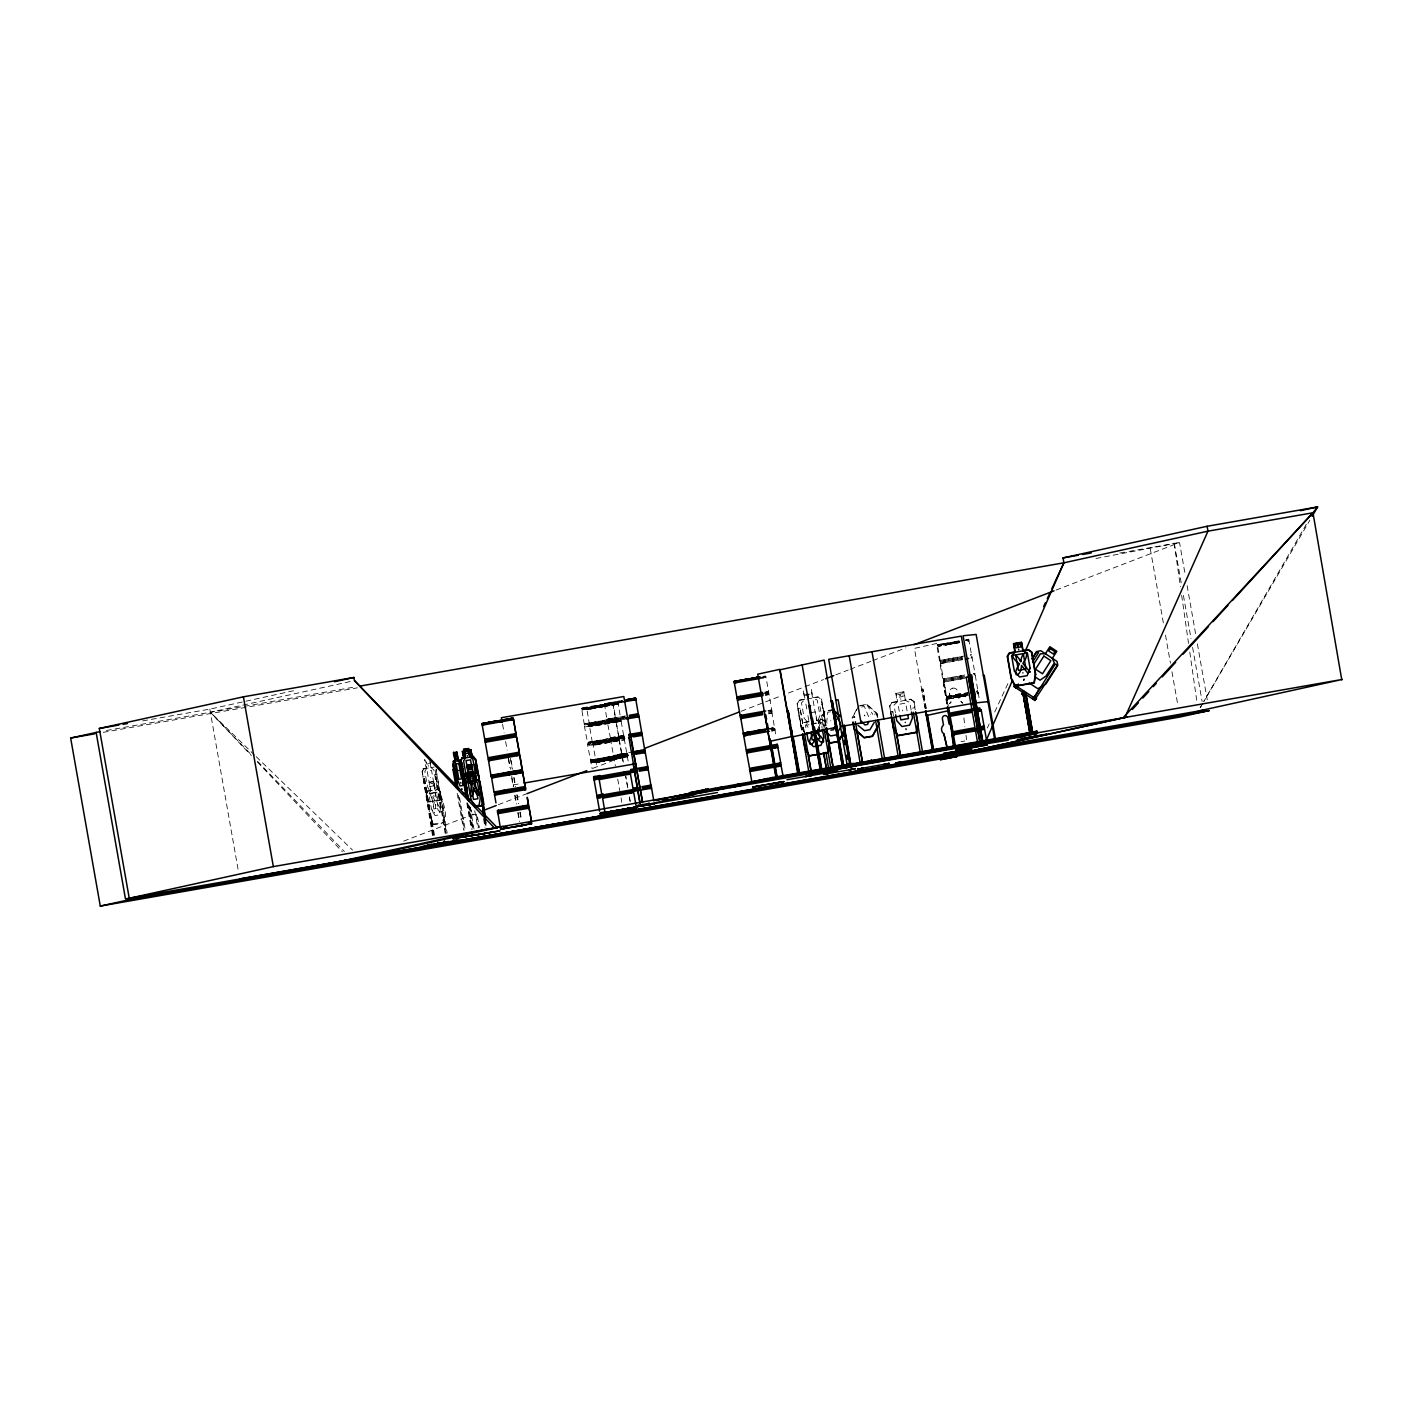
<?xml version="1.0" encoding="UTF-8"?>
<svg xmlns="http://www.w3.org/2000/svg" width="1413" height="1413" viewBox="0 0 1413 1413"><rect width="100%" height="100%" fill="white"/><g stroke="black" fill="none" stroke-linecap="round" stroke-linejoin="round"><path stroke-width="0.75" stroke-dasharray="5 3.75" d="M610.487 738.275L607.219 721.284M628.149 761.006L620.607 718.21L589.451 723.597L589.239 724.851L620.554 719.111M974.175 674.602L975.235 675.343M440.097 800.129L440.238 791.651L440.097 800.129L428.898 801.983L426.161 793.929L428.898 801.983M443.894 822.313L444.035 814.065M617.834 737.056L618.788 736.915L616.015 721.195L623.398 763.25M940.281 660.948L937.455 644.734L940.899 644.24M762.702 676.968L765.828 676.191L772.081 711.604L769.114 712.47M968.682 639.224L975.182 674.372L973.91 674.566M975.306 675.449L979.368 699.7M830.491 720.913L830.879 720.842M900.046 695.85L900.152 694.896M823.797 729.92L825.157 721.442M824.715 725.805L825.439 721.442M864.226 715.879L864.491 714.925L864.968 715.808M899.922 695.85L900.063 694.931M902.571 710.898L902.801 709.944M768.725 693.748L765.846 693.924M972.038 657.08L971.067 657.01M832.999 709.927L824.803 711.375L822.613 722.555L823.302 726.547M596.516 760.3L590.563 760.795L619.424 755.531M615.008 758.269C601.973 761.837 580.602 762.667 609.886 757.58M948.105 697.457L946.41 697.333L947.611 696.644M938.815 645.264L937.543 644.752M977.019 692.352L978.096 692.706M587.596 708.637L586.784 708.054M596.569 760.953L590.828 761.89L590.793 760.459M604.905 758.71L595.491 760.424L596.887 760.83M619.495 756.326C599.766 759.911 634.013 749.95 626.454 757.156M608.455 759.346C602.115 759.329 626.807 756.714 621.084 755.708M771.374 730.15L775.013 728.931M602.715 723.491L621.243 720.029M428.563 766.288L428.21 765.528M610.416 738.84L615.361 765.758M621.172 720.206L589.433 725.752L592.506 743.397L623.822 737.657M768.725 693.553L765.192 694.172M940.21 661.319L948.317 705.811M593.902 707.878L603.687 705.758M598.988 707.63C605.294 706.571 595.35 708.072 600.896 706.447M616.951 703.215L618.029 702.614L620.59 718.122L614.09 719.376M603.227 760.742L604.093 760.3M613.348 759.629L608.314 760.494L616.192 758.922L606.23 760.035L607.908 759.47M433.226 835.401L422.098 771.834L423.299 768.584L422.275 771.904L426.249 793.965M422.505 771.869L423.423 768.849M436.334 769.431C429.976 781.301 462.175 828.371 433.12 824.38L430.223 816.396L426.32 794.23L427.503 790.98L426.496 794.3M426.726 794.265L427.627 791.245M818.781 727.359L820.299 722.979L817.438 723.456M951.055 643.957L949.183 644.24L950.931 643.657L949.766 643.286M958.491 697.104L966.068 695.955L958.632 696.803M596.94 707.171L598.688 706.553M603.916 706.606L602.009 706.924L602.998 706.465M620.961 758.269L611.334 759.788L612.995 759.223M987.369 727.907L989.206 723.933M994.734 711.993L1008.564 682.161M622.091 755.549L612.836 756.432M819.752 731.74L818.251 723.209L824.662 711.11L833.087 709.626M824.839 711.357L818.498 723.279L820.017 731.634M856.72 709.291L852.092 717.963L854.476 716.78M858.733 706.094L852.233 718.034M1306.354 524.223L1203.77 701.537L1309.886 520.143M426.673 768.301L424.836 771.445L427.556 786.882L431.053 793.117L435.416 792.393L436.582 785.398L433.862 769.961L431.036 767.595L429.817 761.13M799.387 700.371L797.374 703.586L801.259 725.611L804.209 731.28M891.886 702.703L889.872 705.917L891.638 715.932M617.817 702.597L618.099 704.186M595.897 760.812L599.43 760.141M616.651 756.132L613.454 756.45L617.234 755.725L615.061 756.344M627.231 755.46L626.206 755.584L627.231 754.948M774.677 728.808L771.198 729.514L774.571 728.666M946.904 697.474L953.121 696.45M612.041 704.539L613.03 704.398L610.116 704.857M590.669 760.053L622.744 754.33M596.71 759.646L595.721 759.788L597.116 759.488M773.6 730.68L774.995 730.38L772.116 730.804L774.059 730.503M946.657 696.45L959.851 693.995M611.635 704.698L612.995 704.381M618.064 704.169L617.128 704.292M433.932 796.473L433.667 795.554M937.314 644.911L938.515 644.558M625.8 755.743L627.602 755.778L617.198 757.986M774.73 728.666L768.124 729.302M978.132 692.017L976.984 691.593M803.979 693.165L805.074 699.382L801.489 702.844L804.209 718.281L809.437 724.18M897.591 701.696L893.987 705.158L895.365 712.876M623.716 753.941L627.725 753.235L613.737 756.432M611.599 703.762L613.154 702.985L616.015 721.195M613.578 756.644L615.114 756.167M581.697 708.302L590.74 707.507M581.255 708.725L588.073 707.701M595.897 707.312L581.803 709.927L582.774 709.785M586.66 708.778L593.16 707.454M605.082 706.359L586.89 709.679L588.285 709.379M586.89 709.679L587.879 709.538M604.623 703.674L613.666 702.862M607.979 703.02L604.428 703.798L607.325 703.268M604.375 704.31L610.999 703.073M607.873 705.122L618.082 703.197M616.739 704.451L618.117 704.151M621.879 701.343C619.124 703.992 594.891 704.433 581.538 708.302L584.223 723.898C585.017 731.157 647.719 710.686 615.291 720.082M611.882 702.985L609.868 703.285L612.818 702.862L611.387 703.126L612.712 702.844L615.485 718.369L585.159 723.774M765.228 675.997L764.433 676.085M623.504 735.608L610.593 737.763M759.187 678.752L765.669 677.516L762.773 677.975M765.51 677.604L764.68 677.657M618.788 736.915L587.49 742.443L584.364 725.982L616.103 720.365L602.839 722.591M601.726 740.677L623.892 736.668L622.921 736.809M619.177 740.076L623.345 762.72M593.513 759.611L590.828 759.964M765.016 693.218L768.69 692.635M590.899 761.89L592.224 761.519M591.182 762.773L592.506 762.49M596.268 762.525L597.593 762.243M614.92 755.566L613.613 756.361M621.844 754.542L620.466 754.807M621.861 754.984L618.488 755.637M625.57 754.56L626.948 754.259L625.977 754.401M627.178 755.301L615.414 757.898L617.587 757.456M627.231 757.085L620.908 758.269M771.268 710.085L768.548 710.474M770.633 713.424L771.993 713.123L776.055 736.367M403.659 841.124L475.686 813.411M498.33 804.704L527.137 793.611M593.001 768.266L627.973 754.807L628.767 755.655L625.994 756.308M741.171 711.251L780.276 696.203M788.507 693.024L802.902 687.495M804.968 686.7L823.496 679.565M835.842 674.813L848.189 670.062M850.237 669.267L870.832 661.355M872.881 660.56L905.804 647.896M1056.041 590.069L1179.519 542.557L1185.224 574.879M955.947 695.108L946.639 696.874L946.516 697.987L965.256 695.797M590.281 723.509L589.309 723.65L586.678 708.037L611.582 703.692M586.642 708.107L587.967 707.807M604.481 703.727L607.095 720.966M765.422 676.562L764.239 676.88M613.719 755.761L616.439 755.407M965.927 640.495L968.594 639.277M818.198 723.226L820.935 722.202L821.324 727.112M820.741 722.873L820.688 721.937M159.987 717.857L209.831 709.132L293.71 690.692M350.177 681.561L210.378 712.276L251.337 755.566M1095.993 558.488L1179.519 542.557L1128.281 551.529M858.698 706.094L866.893 704.663L876.908 713.706M952.768 688.149L952.839 688.131A4.274 4.204 77.6 0 1 957.731 691.611L959.25 700.707A8.531 8.407 77.6 0 1 962.818 703.25A8.531 8.407 77.6 0 0 959.339 700.689L959.339 700.689M949.448 693.059L951.037 702.137A8.531 8.407 77.6 0 0 949.554 703.78A8.531 8.407 77.6 0 1 950.949 702.155L949.448 693.059A4.274 4.204 77.6 0 1 952.839 688.131M914.052 701.537L915.483 709.609M874.488 714.13L876.731 713.742L877.332 717.981M876.59 713.777L877.915 717.839M893.493 715.755L892.751 711.569L893.352 715.79M912.621 708.09L914.723 707.719M960.981 741.684L964.885 740.995M946.692 703.886L943.654 684.369M926.31 708.408L922.883 688.979L925.921 708.496M803.238 690.886L804.704 699.152L799.157 700.124L797.091 703.533L800.994 725.699L804.968 733.488M811.362 689.473L812.828 697.739L818.145 696.803L821.518 699.223L826.181 725.699M804.28 732.04L800.076 708.196L804.103 732.075M808.713 721.584L803.167 722.555L801.1 725.964L802.178 732.005M800.994 725.699L804.015 731.545M825.386 721.442L822.101 719.252L816.838 720.171L815.425 711.887L809.278 712.964M937.649 645.37L940.51 644.77M943.902 644.328L952.609 643.357M959.71 642.579C942.153 644.505 968.806 640.124 951.673 643.992M940.528 644.84L955.983 642.261L951.514 643.092M938.833 646.112L937.79 646.324L947.717 644.681L944.131 645.335M949.165 644.24L951.002 643.957M954.729 643.162L947.699 644.699M956.636 643.109L952.203 643.763M952.539 643.692L952.344 642.827M954.711 643.445L959.074 642.509L954.358 643.233M967.958 641.06L968.982 640.848L967.693 641.025M970.484 655.014L971.473 654.82L970.219 654.978M940.899 663.421L943.743 662.821M971.031 658.122L971.985 657.84M973.751 673.559L974.634 673.347M949.713 696.856L952.592 696.362L946.533 697.333M976.789 691.169L977.778 690.922M947.823 697.28L946.604 698.057M946.745 698.269L964.637 695.231M959.833 696.008L959.162 696.697L961.123 696.379M963.825 695.373L964.302 696.256L961.476 696.609L964.196 696.008M977.231 692.988L978.185 692.706M959.551 696.962L959.886 696.026M962.271 695.585L953.439 698.181M965.821 695.708L964.955 695.867M977.266 693.924L978.149 693.712M590.722 707.436L611.705 704.698M595.173 706.694L592.224 707.242M597.734 706.73L598.194 706.977M599.73 705.829L600.878 705.617L601.02 707.277L588.214 709.397L597.01 707.807M616.492 702.879L617.887 702.632L616.916 702.95M581.979 709.909L583.163 709.662M599.66 706.376L601.744 706.323L600.613 706.235M605.17 705.511L605.064 706.412M618.417 702.685L614.955 703.038L616.933 702.685M619.318 702.526L596.816 706.871M594.608 707.754L595.774 706.588M599.871 706.694L600.154 705.741M602.15 706.606L603.793 706.306M617.198 704.292L604.994 706.129M602.026 706.906L610.169 704.857M603.28 706.73L604.216 706.235M617.94 704.186L599.589 707.242L601.02 706.995M608.526 718.97L607.166 719.27L616.315 717.751M585.583 723.615L584.223 723.898L585.176 723.756M610.557 737.763L624.546 735.202M588.868 742.161L587.402 743.98L592.171 768.778M612.341 740.624L592.506 743.821L605.824 741.083M771.304 710.068L767.913 710.721M592.171 760.795L590.74 761.289L593.725 760.777M613.966 757.191L615.15 756.891M591.04 761.837L594.396 761.112M596.021 760.971L597.293 760.671M625.765 754.984L626.948 754.701L600.896 759.134M625.871 755.602L601.532 759.876L605.082 759.452L604.11 760.565L603.651 759.699L608.102 758.958M599.713 761.837L610.31 760.141L609.392 758.622M626.966 754.984L628.061 754.807L619.495 756.255M615.397 757.827L614.09 758.18L616.156 758.94M605.788 760L604.817 760.459M606.371 759.717L608.014 759.417M607.996 758.852L607.06 759.593M611.087 759.17L609.127 759.382M610.858 758.94L609.939 759.099M612.8 759.558L612.112 758.799L617.181 757.916M615.432 757.863L614.072 758.127L628.043 755.778M628.432 755.425L620.537 756.909M606.248 760.017L607.802 759.788M610.045 759.399L610.222 758.481M611.476 759.47L612.394 759.311M612.006 759.382L622.356 757.262L621.367 757.403M609.038 760.07L610.557 760.088M611.352 759.77L613.136 759.505M612.271 759.646L613.507 759.435M615.944 758.693L613.878 759.064M608.314 760.494L613.224 758.781M768.001 728.843L774.501 727.624L771.604 728.084M938.444 644.593L940.493 644.187M967.799 639.506L965.733 639.859L968.77 639.312L965.326 639.789M954.499 642.526L959.551 641.59M940.793 645.741L938.762 646.13L951.373 643.886M947.752 697.457L949.766 697.104M947.876 698.075L949.836 697.669M961.988 695.638L961.37 695.761M963.419 696.415L964.425 696.238M609.233 703.533L611.476 703.144M617.534 703.126L618.276 702.031M595.809 706.571L600.755 705.652M597.646 706.182L602.786 705.352M614.337 703.25L616.545 702.826M614.319 703.285L616.58 702.897M595.668 707.277L596.639 707.401L595.703 707.277M604.817 705.582L605.841 705.387M619.459 702.791L617.516 702.844M621.119 702.332L619.971 702.226L621.632 701.925M605.4 706.341L606.866 706.058M601.62 707.171L600.596 707.348M762.066 677.286L764.221 676.809M608.491 718.987L613.684 718.016M585.565 723.615L606.371 719.888M764.645 692.176L768.177 691.469L765.281 691.928M611.228 721.672L607.837 722.326L610.593 721.919M612.536 722.184L616.068 721.478L589.239 725.275L602.539 722.538M617.64 721.937L621.172 721.231L618.276 721.672M765.192 695.284L768.725 694.578L767.754 694.719M588.832 742.161L594.025 741.207M612.306 740.642L625.094 738.31M768.301 711.763L771.851 711.057L768.955 711.516M596.675 744.598L592.789 744.351L624.051 738.716M768.46 712.717L772.01 712.011L771.957 713.141M768.46 713.83L770.65 713.424M617.075 754.666L620.06 754.118L613.56 755.407L614.549 755.266M618.311 755.213L620.537 754.807L607.767 757.121M591.976 760.194L594.167 759.788M599.271 759.081L597.045 759.488L627.849 753.853L623.822 754.507M592.118 760.971L597.293 759.805M623.416 754.966L625.623 754.56M615.167 756.962L617.322 756.485M625.747 754.948L605.877 758.339M618.558 756.397L620.802 756.008L611.935 757.421M597.222 760.724L602.415 759.593M608.261 759.876C601.991 759.417 603.528 761.006 592.453 762.49M610.08 758.498L609.038 758.693L610.116 758.481M770.968 728.331L773.176 727.907M626.842 755.708L628.202 755.46L624.157 756.22M592.471 762.472L601.231 760.865M612.659 758.71L621.42 757.403M624.458 756.467L627.796 755.814M605.1 760.406L593.972 762.349M597.54 762.243L599.748 761.837M610.222 759.876L606.318 760.618M771.445 731.086L773.67 730.662M940.422 644.222L943.319 643.657M943.725 662.838L962.094 659.553M968.4 695.337C961.723 696.397 966.51 696.803 964.779 695.214M607.908 703.073L614.567 701.837M609.303 703.55L598.653 705.44L602.68 704.769M611.334 703.833L614.408 703.303M611.246 704.045L604.729 705.299L605.718 705.158M617.817 703.073L622.921 701.961M621.402 702.279C618.346 702.685 623.186 701.502 621.137 702.031M603.422 705.811L607.873 705.069M759.064 677.834L762.049 677.216M611.617 705.44L614.602 704.893M611.211 721.672L625.924 719.04M612.571 722.167L601.938 724.092M617.658 721.919L589.875 726.759L618.311 721.672M596.639 744.616L624.44 739.776L596.003 744.863M615.485 756.185L623.451 754.966M594.29 760.565L597.328 759.841M594.396 761.183L605.029 759.205M599.412 760.335L602.415 759.788M599.501 760.936L606.124 759.699M620.819 757.297L623.822 756.714M611.953 759.382L613.419 759.134M618.841 758.004L615.097 758.834M611.017 703.144L622.762 701.007L617.304 702.19M588.091 707.772L591.711 707.048M943.266 643.71L955.488 641.679M607.767 704.504L603.74 705.193L618.823 702.685M593.177 707.524L596.798 706.8M599.889 706.376L601.143 706.129M611.211 704.045L614.849 703.391M600.755 706.5L599.43 706.588M943.584 645.193L947.081 644.558M604.976 706.447L605.665 706.306M613.666 718.016L625.376 715.932M614.107 719.358L602.397 721.46M430.912 767.33L430.047 761.077M593.99 741.207L617.87 737.038M432.502 835.542L422.911 776.867M434.515 835.189L424.183 776.655L433.791 835.33M445.148 833.44L435.557 774.766L445.872 833.299M440.379 791.969L438.348 789.178L435.116 789.726L433.879 781.407L435.239 789.991M620.06 754.153L631.752 752.069M597.169 759.24L600.79 758.587M623.875 754.754L612.853 756.873M597.293 760.017L604.905 758.481M620.325 755.937L627.955 754.56M430.453 790.503L427.274 791.015M623.963 755.319L596.445 760.123L599.977 759.699M606.018 758.94L602.362 759.593L614.107 757.509M952.556 696.397L956.106 695.761M952.574 696.556L964.814 694.437M952.68 697.174L956.195 696.503M960.169 695.955L968.241 694.348L964.267 695.302M603.793 760.636L596.798 761.907M612.341 759.593L613.224 759.47M614.284 759.311L615.256 759.117M433.12 824.38L430.382 816.325M614.531 701.872L622.656 700.424L617.499 701.572M959.462 641.043L940.828 644.293M591.711 707.118L612.924 703.48M951.196 643.586L953.316 643.215M599.501 706.765L601.002 706.164M951.832 643.816L953.086 643.586M604.552 706.2L606.636 705.811M959.692 642.615L955.983 643.215M962.182 656.55L940.263 660.383L965.15 655.826M598.511 722.379L584.205 725.028L602.68 721.637M962.465 657.61L940.157 661.408L961.811 657.504M601.62 722.061L615.962 719.394L590.245 723.527M962.624 658.564L940.369 662.361L961.988 658.458M598.9 724.392L584.911 726.953L602.998 723.686M962.73 659.659L944.131 662.891M624.723 736.279L610.54 738.875L623.663 736.703M601.779 740.924L587.437 743.556L619.194 737.957L604.888 740.606M624.882 737.233L610.575 739.882L616.315 738.946M602.168 742.938L588.038 745.552L590.934 745.11M605.223 742.637L619.212 740.076L613.666 740.942M955.912 694.666L967.905 692.617M955.965 695.143L964.602 693.377M956.071 695.761L968.152 693.801M611.988 757.615L599.924 759.576M617.092 757.368L608.968 758.816M608.773 759.311L609.78 759.276L604.34 760.265M960.699 696.75L947.134 699.152L953.475 698.163M951.002 643.904L955.524 643.021M961.511 675.785L943.495 678.841L964.814 674.99M961.741 676.862L943.425 679.953L965.097 676.05M961.9 677.816L943.69 680.995L965.256 677.004M962.059 678.894L947.399 681.437M946.728 696.892L964.69 693.783M964.832 694.595L956.707 695.867L960.681 695.108M142.66 720.895L149.16 719.747M151.315 719.376L157.814 718.228M106.364 730.486L355.952 686.789M1119.732 553.031L1126.143 551.9M103.237 732.34L357.401 687.831M954.817 641.608L958.826 640.937M954.923 642.191L958.932 641.555M594.555 706.2L599.73 705.087M951.726 643.498L952.768 643.639M600.702 705.476L612.235 703.533M604.817 704.822L594.343 706.836M598.918 706.553L604.923 705.423M594.838 707.719L599.977 706.606M624.334 716.338L616.298 717.751M625.606 717.009L607.095 720.383L620.378 718.157M625.782 717.963L607.431 721.284L613.048 720.4M799.334 700.389L805.074 699.382M806.964 699.046L818.074 697.104L821.271 699.382L825.916 726.017M965.362 678.099L944.043 681.949L947.434 681.437M800.076 708.196L797.674 708.62L801.489 730.291M943.266 684.457L944.52 684.228L947.558 703.727M922.883 688.979L921.629 689.208L925.444 708.549M860.623 705.476L866.981 704.363L877.155 713.565L878.003 719.994M900.699 698.676L900.823 699.417M830.491 711.799L827.771 712.258L826.729 721.831L827.559 726.512M861.665 706.995L864.385 706.518L869.313 718.263M891.833 702.703L910.643 699.417M960.522 694.101L946.781 696.432M956.583 695.214L960.575 694.507M964.002 693.677L968.011 693.024M608.826 756.714L590.652 760M809.084 721.796L803.343 722.802L801.401 726.017L802.46 732.022M813.146 700.813L816.608 720.489L822.083 719.535M964.161 694.525L968.135 693.836M607.855 757.562L599.801 758.922M613.913 756.467L596.657 759.646M957.025 697.527L962.412 696.45M603.987 759.611L618.064 756.997M613.772 758.516L595.738 761.466M811.345 723.845L817.032 722.855L819.929 715.526L817.209 700.089L812.652 698.04L811.203 689.774M613.33 759.152L614.796 758.869M811.415 724.233L817.103 723.244M854.264 716.709L854.883 717.504L854.229 716.78M892.751 711.569L890.367 711.993L891.108 716.179M613.595 702.208L607.254 703.321L617.499 701.519M594.573 706.164L587.137 707.489M599.589 706.712L603.899 705.952M608.968 705.635L602.539 706.553M620.784 720.171L610.557 721.937M606.106 741.136L619.371 738.911L587.631 744.527L624.299 737.692L618.558 738.628M622.691 753.888L626.613 753.2M622.744 754.295L626.683 753.641M603.74 758.286L590.634 760.459M622.85 754.948L626.824 754.383M609.003 757.757L612.977 757.244L601.408 759.276M609.144 758.481L619.389 756.785M614.09 757.509L621.561 756.397M604.746 759.505L596.551 760.901M613.86 758.481L618.17 757.615M614.001 759.329L618.311 758.534M599.059 762.102L611.052 760M513.272 784.922L521.856 783.438M598.582 706.606L597.028 706.871M599.995 706.323L601.549 706.058M596.021 707.207L587.578 708.567M606.371 719.888L615.503 718.458M622.956 736.791L592.595 742.196L601.744 740.677M613.684 740.942L590.899 745.11M950.119 696.98L956.76 695.991M622.691 753.853L614.496 755.266L616.457 754.984M953.139 696.662L956.742 696.044M622.709 753.888L616.421 754.948M953.227 697.192L956.831 696.609M619.442 755.672L612.924 757.015L616.474 756.644M619.389 755.708L622.921 755.072M964.938 696.15L966.068 695.955M609.286 759.523L610.204 759.311M613.189 758.781L619.459 757.686M601.867 761.625L605.365 761.024M618.293 758.534L626.507 757.156M943.919 644.399L938.797 645.193M584.328 707.948L587.19 707.436M612.165 703.515L615.044 703.056M592.277 707.189L586.589 708.178M607.572 704.84L610.416 704.363M612.341 704.08L617.092 703.356M600.295 706.606L601.761 706.306M584.646 709.485L595.685 707.56M762.826 693.447L768.584 692.511M595.456 741.754L598.247 741.277M768.972 728.931L774.872 728.066M621.261 755.196L626.03 754.401M616.386 756.485L621.208 755.849M621.42 755.619L624.228 755.143M621.473 756.238L626.295 755.602L624.263 755.761M598.706 760.406L601.602 760.053M619.742 757.227L614.973 758.022M621.649 756.944L624.475 756.538M626.401 756.061L626.683 755.037M601.655 760.706L596.904 761.466M621.773 757.916L624.564 757.439M476.375 814.277L472.454 814.93L469.681 806.876M965.503 640.372L968.876 639.912M950.207 643.78L949.306 643.939M944.167 662.891L940.864 663.421M429.534 763.585L426.726 764.044L426.249 761.289M423.07 768.637C432.201 771.445 419.802 747.018 426.461 768.354M423.194 768.884L434.144 767.065M422.187 776.991L424.183 776.655M434.833 774.889L436.829 774.554L446.437 833.228M430.559 777.521L430.647 777.733M433.879 781.407L429.004 782.219L430.894 790.697M429.199 782.484L433.773 781.707M947.999 697.333L950.225 697.104M950.525 698.676L947.258 699.188M429.888 786.511L434.25 785.787M427.397 791.28L438.33 789.461M428.969 801.701L439.938 799.882M433.19 824.097L444.124 822.278M582.474 708.213L581.467 708.408L584.399 707.913M605.682 705.122L607.608 704.822L605.506 705.44M582.721 709.803L584.699 709.467M587.808 709.538L589.786 709.22M765.828 695.037L767.789 694.719M769.096 713.583L771.993 713.123M596.021 744.863L593.142 745.305L597.134 768.018M771.781 728.472L773.706 728.154M772.01 729.832L773.971 729.585M618.965 754.966L621.861 754.507M614.62 756.326L616.633 756.008M619.177 756.008L621.172 755.69M619.371 756.714L622.25 756.326L621.314 756.397M594.025 762.331L591.111 762.79M599.112 762.084L596.215 762.543M938.727 644.664L937.49 644.823M973.486 673.524L974.67 673.347M976.524 691.134L977.672 690.957M976.948 692.882L978.114 692.759M581.555 708.955L582.492 708.849M816.608 720.489L821.165 722.538L822.189 728.313M809.048 724.692L806.54 725.381L809.437 728.967M914.105 701.537L910.661 699.117L905.38 700.053L903.967 691.769L895.771 693.2L897.22 701.484L891.656 702.455L889.589 705.864L891.356 715.932M910.59 699.417L913.84 701.696L915.218 709.715M822.03 719.535L825.28 721.813M254.605 755.16L210.378 712.276L251.479 754.984M256.195 756.679L352.543 850.096M257.572 761.307L344.348 851.491M257.413 761.978L342.352 851.792M438.118 789.514L440.503 791.828L444.424 814.047M866.893 704.663L872.792 714.43M469.911 806.841L472.737 814.595M430.612 816.29L433.402 824.044M1187.114 585.636L1195.857 635.196M1197.376 643.816L1207.25 699.824M1174.274 543.493L1181.515 584.611M1183.423 595.438L1191.053 638.711M1192.59 647.366L1202.127 701.484M1150.306 548.968L1163.605 624.369M1165.495 635.144L1170.441 663.156M1171.96 671.776L1177.665 704.08M947.152 704.239L936.448 643.533L914.423 648.373L925.126 709.079M911.138 710.121L909.76 702.402L905.203 700.353L903.737 692.087L896.089 693.43L897.538 701.713M907.058 710.845L905.698 703.126L898.067 704.451L900.116 716.038M825.757 726.052L822.083 704.328L819.681 704.769L823.514 726.441M805.887 704.063L807.247 711.781M807.936 715.614L809.031 721.813L805.445 725.275L806.134 729.143M627.778 787.836L625.729 776.267L628.079 789.779M629.421 797.126L630.163 801.383M629.368 797.02L630.092 801.171M617.711 779.111L619.777 790.679M621.066 797.921L621.791 802.301M511.064 760.353L512.583 768.99M514.12 777.609L515.639 786.246M517.158 794.883L518.677 803.52M520.196 812.157L521.344 818.639M510.323 758.251L512.23 769.043M513.749 777.68L515.268 786.317M516.787 794.954L518.306 803.591M519.843 812.228L520.973 818.71M502.569 724.215L504.105 732.888M505.624 741.56L507.161 750.232M508.627 758.551L510.517 769.343M511.736 776.249L513.573 786.617M515.091 795.236L516.61 803.873M518.147 812.51L519.666 821.147M508.256 758.622L509.775 767.241M511.683 778.051L513.202 786.688M514.721 795.307L516.257 803.944M517.776 812.581L519.295 821.218M485.189 820.511L486.337 827.011M484.376 820.264L485.719 827.1M483.476 818.569L485.012 827.241M477.47 816.873L479.396 827.718M476.305 814.824L478.565 827.859M474.715 810.638L477.788 827.983M470.193 807.371L474.009 829.06M468.798 804.88L473.302 829.184M468.48 805.428L472.684 829.272M467.632 802.831L472.189 828.866M467.385 803.379L471.977 829.396M466.802 802.973L471.394 828.989M459.525 797.409L465.266 829.943M458.36 795.36L464.435 830.085M457.158 793.347L463.658 830.208M436.105 769.467L447.162 833.087M433.508 786.017L433.014 783.261L430.223 783.72L430.7 786.476M209.831 709.132L238.232 870.249M1174.15 542.945L1180.42 586.607M1181.657 595.35L1188.545 643.374M1189.799 652.117L1196.687 700.159M963.913 717.963L964.885 726.706M966.05 735.396L966.492 739.776M429.729 793.717L434.321 802.672C429.799 814.065 435.946 818.251 435.628 804.333C440.202 817.509 444.336 811.68 436.246 802.407C440.644 791.616 434.709 787.324 434.904 800.659L431.159 793.541L429.729 793.717M824.433 721.584L824.468 721.46M870.249 714.236L870.249 714.166M440.538 807.83L439.372 814.842L435.027 815.548L431.53 809.331L428.81 793.894L430.665 790.75L427.168 771.074L431.53 770.35L435.01 790.026L437.818 792.393L440.538 807.83M1202.657 703.444L1199.354 709.167L1202.675 703.515M775.031 729.373L773.953 729.55L774.872 729.373M596.516 707.418L595.509 707.595L596.551 707.401M902.624 693.712L897.732 694.56L898.226 697.316L903.119 696.468L902.624 693.712M435.487 792.781L431.142 793.505L433.862 808.942L438.207 808.218L435.487 792.781M598.812 760.53L596.781 760.724L598.776 760.583"/><path stroke-width="1.5" d="M471.306 775.666L471.359 774.748L471.236 775.649M473.973 790.715L474.009 789.796L473.903 790.715M456.629 758.94L456.593 759.346M466.608 751.416L466.643 751.31M469.31 766.358L469.257 767.277L469.204 766.376M482.027 805.693L482.434 797.162M469.469 768.301L469.734 767.948M460.691 782.519L460.868 783.155M462.987 778.687L462.722 785.522L460.055 785.946L457.459 779.552L454.227 752.864M995.052 741.366L970.007 745.976M456.841 786.688L452.937 764.327L453.591 761.183L456.841 786.493M827.806 752.334L829.166 743.856M802.584 734.018L805.021 748.131L809.031 755.92L828.053 752.581L829.449 743.856L826.587 727.713M916.383 732.217L917.744 723.739M1017.696 645.988L1017.749 645.37M1020.345 661.037L1020.398 660.419M1035.393 674.213L1034.033 682.691L1015.276 685.976L1011.408 678.399L1007.575 656.374M1017.678 645.405L1018.067 646.024M1020.327 660.454L1020.716 661.072M474.697 780.117L475.633 774.854L472.913 759.417L470.017 757.068L468.674 748.501L463.641 749.332L465.319 757.562L461.821 758.145L460.797 761.36L464.718 783.526L467.138 789.478M1025.114 693.271L1024.001 692.458M514.774 826.852L513.502 826.923M524.064 824.892L531.871 823.638L526.184 824.627M786.988 779.746L811.468 775.49M834.253 770.65L809.207 774.925M957.749 751.822L946.039 754.065M606.654 812.705L599.907 813.729L601.302 813.023M619.318 811.097L604.994 813.482L606.389 812.775M811.663 775.49L805.64 776.602L811.415 775.172M827.718 773.476L829.113 773.282L823.602 774.448L828.848 773.105M858.874 768.937L857.585 768.972M897.008 762.879L895.612 763.073L900.876 761.784M899.745 762.208L900.752 761.854M462.051 789.478L461.751 788.595M467.473 755.778L467.261 755.884M465.071 774.183C463.146 782.184 464.736 770.668 468.304 773.635M465.795 784.869L466.838 781.53L465.619 784.78L468.692 800.871L464.312 777.344M466.025 784.816L466.961 781.795M460.991 761.43L461.821 758.145M813.34 733.612C804.068 747.389 814.524 748.201 815.389 735.131C820.865 747.071 830.049 742.849 816.714 733.082L818.092 729.267M986.08 740.73L1012.591 680.077M1025.856 649.75L1063.883 562.816L1063.018 557.923L1207.108 526.272L1317.623 506.914L1312.094 516.363M835.012 726.635L833.652 729.709L830.932 730.185M868.907 721.354L867.547 724.445L864.827 724.922L861.453 721.248M1043.589 606.583L1045.443 602.609M1047.28 598.617L1050.053 592.665M1051.89 588.673L1063.883 562.816L1207.974 531.164L1312.96 512.778L1317.623 506.914L1300.419 510.694M1024.372 692.388L1022.8 693.253L1024.584 693.394M844.85 729.444L838.492 741.366L830.349 742.796L827.488 740.2M844.391 725.24L845.098 729.514L838.686 741.613L830.261 743.097L827.4 740.447M878.745 724.18L872.439 736.085L864.226 737.533L853.982 728.631L852.887 722.22M878.285 719.959L879.045 724.233L872.58 736.35L864.155 737.816L853.982 728.631M476.958 834.535L452.796 838.704L491.07 832.31M874.205 722.432L869.931 729.709L864.491 730.662L857.903 725.275M468.515 773.9L466.626 777.044L467.65 782.837M470.282 781.248L468.392 784.392L471.112 799.829L474.644 806.064L479.078 805.322L480.279 798.31L477.559 782.873L474.697 780.506L473.355 771.94L468.604 772.734M465.531 757.81L463.605 760.971L466.325 776.408L469.911 782.625M1007.522 656.374L1009.536 653.159M1015.505 684.581C1012.467 690.356 1014.781 681.578 1017.607 685.994C1013.245 690.356 1019.568 685.658 1015.523 684.775M1013.916 686.524L1015.47 684.599M1031.826 658.953L1036.541 651.552L1038.467 652.806L1032.567 662.061M1032.567 658.334L1036.93 651.517L1040.745 650.687L1056.995 661.39L1057.825 665.258L1045.867 683.998L1037.901 688.749L1029.194 683.009M1015.664 687.831L1018.261 684.263M1016.124 688.113L1018.42 684.245M1034.122 663.651L1040.41 653.795L1045.39 653.742L1049.877 646.712L1056.836 651.305L1052.349 658.334L1054.345 662.962L1045.973 676.085L1040.056 680.183L1035.411 677.127M1022.288 693.359C1028.929 696.079 1020.31 695.549 1022.588 693.288M1021.74 693.995L1023.807 690.975M1024.107 695.532L1026.297 692.494M1033.98 696.892L1032.832 699.135L1034.122 696.856L1036.488 698.411L1034.758 700.389L1036.488 698.411M1034.546 700.247L1057.348 665.223L1055.281 664.004L1033.044 699.276L1039.95 688.025M940.528 759.717L941.606 758.763M941.588 759.523L957.36 756.379L940.846 758.94L949.925 757.015C952.203 758.251 945.88 756.556 947.681 754.436M941.941 759.435L942.612 758.975M947.01 753.624L899.039 762.437M947.505 757.774L947.028 758.587L947.999 758.075M947.787 758.075L947.787 754.383M948.264 756.891L949.147 757.492L947.664 758.092M943.531 758.357L955.842 755.372L954.676 753.217L956.089 752.935L956.601 755.849C957.431 757.474 953.069 756.556 948.812 758.269M960.557 751.804L971.791 749.279L956.566 752.528M600.225 813.853L609.286 812.44M746.947 733.683L749.985 733.082L743.432 734.371L744.828 733.912M752.652 786.97L754.136 786.758M957.325 750.144L956.106 750.391L966.05 748.713M743.538 734.124L746.806 732.87M752.846 786.988L755.655 786.617L752.723 787.076M951.973 752.317L951.161 752.634M1132.361 709.414L1138.33 702.915M1142.799 698.04L1148.769 691.54M1153.255 686.665L1156.24 683.415M1162.21 676.915L1175.634 662.291M1183.105 654.166L1208.486 626.542M1212.955 621.667L1227.879 605.418M1232.366 600.543L1312.96 512.778L1341.767 679.812M1127.185 717.08L978.503 749.561L1123.052 717.822L1312.96 512.778M1018.791 649.909L1018.526 649.115M470.441 771.975L470.052 771.109M948.282 757.651L949.607 757.792M806.646 776.249L805.728 776.408M824.609 774.077L823.691 774.236M862.742 767.842L861.63 768.266M1027.233 737.763L1036.806 736.032L1030.483 737.286M602.627 798.115L605.082 813.058L631.293 808.466M740.854 718.616L743.432 733.541M482.045 724.286L507.726 719.676M482.31 725.169L483.67 724.904M513.06 718.157L511.877 718.405M507.726 719.606L513.414 718.74L515.833 733.7M513.325 719.712L512.142 719.941L513.502 719.676L515.975 733.647L514.65 733.93M482.08 724.286L484.712 739.176L486.072 738.875M516.416 736.809L519.242 752.193L487.98 757.721L485.26 742.284L516.557 736.756L519.278 752.175L517.917 752.475M516.434 735.678L484.853 741.242L485.789 741.119M635.514 698.252L632.159 698.905M635.709 698.817L638.287 713.795M635.726 698.887L626.683 700.3M487.944 758.834L519.542 753.27M492.272 776.355L491.035 776.055L488.562 760.83L516.964 755.743M519.701 754.224L488.121 759.788L489.057 759.664M516.928 755.743L519.825 755.301L522.351 770.262M637.634 717.133L639.012 716.833L641.696 732.287L640.354 732.57M735.113 681.331L734.336 681.419M494.992 791.898L494.02 792.039L491.494 777.044M737.992 682.338L734.442 683.044L735.431 682.903M492.589 777.927L491.795 777.998M491.636 778.086L495.151 777.362M522.139 769.855L519.79 755.301M522.386 771.021L513.396 772.328L521.697 771.127M522.598 771.657L525.159 786.564M522.633 772.593L525.3 786.511L504.158 790.132M522.669 772.628L495.098 777.362M641.555 732.34L628.644 734.477M759.894 677.498L734.212 682.126L736.862 697.015L740.394 696.309M494.02 792.039L504.158 790.132M642.156 734.318L629.05 736.509M741.101 715.42L740.147 715.561L737.427 700.124L743.945 698.87M495.963 802.867L494.568 795.148L525.866 789.602L524.506 789.902M644.611 749.897L631.735 752.069M644.787 750.356L642.279 735.378L633.112 736.915M645.176 751.628L643.851 751.999M645.246 752.599L644.293 752.776M740.147 715.561L741.507 715.261M500.432 828.177L498.012 813.641L529.151 808.148L531.394 820.918M528.427 805.11L527.243 797.321L528.568 805.057L522.916 805.975M603.333 794.053L596.816 795.307L594.096 779.87L597.628 779.164M602.874 794.918L601.903 795.06L599.183 779.623L613.313 777.009L630.481 774.094L633.183 789.531L631.841 789.814M629.774 771.039L624.246 771.904M642.297 752.087L645.176 751.698L647.737 766.605L646.412 766.888M630.481 774.094L629.121 774.377M648.214 768.637L639.082 770.12M648.161 769.767L645.441 770.156M500.379 829.007L501.986 828.936M500.591 829.272L501.58 829.078M747.159 749.738L746.188 749.879L743.574 734.99L744.863 734.636M744.757 735.749L743.962 735.837M601.903 795.06L633.201 789.531M599.607 811.186L597.399 798.416L600.896 797.709M650.881 785.204L648.284 769.714M746.364 749.826L774.624 744.792M653.848 801.012L651.587 788.242L650.227 788.542M746.329 751.946L777.927 746.382M752.988 767.718L749.596 768.372L746.735 752.988L775.172 747.901M600.101 813.27L605.647 812.422M776.126 744.633L777.45 744.351M777.344 744.386L774.607 744.792M605.241 812.581L607.943 812.192M605.17 813.711L606.195 813.57M777.874 747.512L780.735 762.896L779.393 763.179M629.756 808.377L636.274 807.123L635.285 807.265M635.073 807.847L636.415 807.512L627.248 809.048M629.951 809.419L636.486 808.112L635.497 808.324M654.325 803.732L652.947 804.085M751.893 782.166L750.038 771.533L778.457 766.447M781.018 763.974L749.438 769.537L750.374 769.396M781.195 764.928L749.596 770.491L750.55 770.35M781.142 766.058L783.191 776.62M783.844 781.601L778.351 782.466M483.917 810.25L496.263 805.498M527.137 793.611L586.819 770.65M644.452 748.466L739.105 712.046M825.545 678.77L833.776 675.608M914.034 644.717L1053.992 590.864M99.864 731.634L70.65 738.045L100.288 906.086L129.501 899.675L99.316 728.472L243.407 696.821L353.921 677.463L354.486 680.624L494.373 827.912L1342.35 679.423L1198.242 711.075M334.563 681.72L353.921 677.463M833.034 709.644L838.898 714.89M1035.005 700.53L1014.393 686.806M1017.077 686.63L1033.751 697.457M769.59 741.401L791.616 736.562M791.898 737.021L836.019 727.324M878.992 724.233L878.003 719.994M926.274 715.579L948.3 710.739M1023.047 695.284L1023.948 695.108L1030.607 732.923L1023.454 695.196L1029.724 733.1M1024.937 694.843L1022.129 693.394M1026.103 694.737L1025.202 694.913L1026.103 694.737L1032.762 732.552M891.762 717.945L893.546 728.031M1036.118 698.305L1034.404 697.192M129.254 898.262L273.345 866.611L502.94 826.464M485.065 829.555L341.31 861.135L240.016 880.317L239.768 878.904L360.439 857.762L497.252 827.7L354.486 680.624M943.919 733.965L947.399 748.943L943.919 733.965A5.687 5.617 77.6 0 1 943.513 724.94L942.4 718.899A2.844 2.808 77.6 0 1 944.661 715.614A2.844 2.808 77.6 0 1 947.929 717.945L949.041 723.968A5.687 5.617 77.6 0 1 951.426 725.681M655.561 800.323L659.8 799.387M708.637 790.962L690.039 794.83L689.668 792.728L1037.071 731.245L1037.442 733.347L1018.119 737.374M656.162 800.394L694.172 792.322L694.542 794.424L667.024 800.465M708.266 788.86L689.668 792.728M670.875 797.427L694.172 792.322M635.373 806.876L717.451 792.534M690.039 794.83L1037.442 733.347M694.542 794.424L634.755 807.07L641.272 805.993M751.01 782.096L767.948 778.386M751.61 782.184L772.787 777.539M853.558 763.356L771.48 777.698L771.851 779.799M870.496 760.459L871.591 760.229L871.962 762.331L870.867 762.561M849.213 769.855L855.342 768.637L853.982 768.937M850.025 769.573L855.307 768.566M857.497 769.167L863.096 768.107M884.061 764.345L889.236 763.373L883.743 764.574M1017.749 735.29L1031.525 732.252M1024.549 734.001L1037.071 731.245M895.63 763.126L901.141 761.978M921.877 758.534L927.37 757.315L922.053 758.269M949.43 753.2L953.404 752.334M946.321 754.33L961.511 751.151M947.54 757.474L947.028 754.542L948.423 754.277L948.088 756.767M1021.617 738.734L1046.485 734.389M948.83 755.372L954.411 754.401M953.545 755.778L953.033 752.493M940.316 759.717L956.725 756.167M953.016 755.001L1209.157 710.598L1179.943 717.009L100.288 906.086M764.945 715.031L776.373 777.556M787.447 710.121L797.621 772.876M810.144 705.652L808.89 705.882L820.388 770.615M830.985 701.025L832.239 700.795L843.808 765.528L842.36 765.811L831.374 700.954M832.239 700.795L843.261 765.652M835.737 700.212L838.139 699.788L849.796 765.228M966.121 677.375L968.364 676.986M847.394 764.928L849.407 764.574M821.554 772.964L822.613 772.734L820.741 773.105M843.702 768.089L850.131 766.976M977.973 742.055L979.686 741.754M979.774 741.754L968.735 679.141M978.397 744.598L984.066 743.362L979.633 744.209M943.778 753.482L968.647 749.279L943.601 753.482M804.968 733.488L824.044 730.15M808.978 755.92L828.106 752.581M836.443 771.021L837.803 770.721L832.098 771.781M352.049 859.51L982.53 748.819L979.562 749.438M973.928 750.603L977.672 749.826M979.792 707.878C976.383 708.249 953.21 712.346 950.808 713M980.216 708.92C976.577 709.326 953.386 713.424 950.772 714.113M980.392 709.874L981.381 709.662L974.952 710.704M980.339 710.986L981.346 710.792L984.049 726.229L983.059 726.423M952.927 731.722L974.14 727.854M956.106 749.296L959.356 748.766M987.21 744.863L980.993 745.887M974.052 750.586L982.53 748.819M482.08 723.633L485.524 722.926M501.05 720.948L499.919 721.125M512.071 719.04L513.255 718.74M634.384 698.552L635.744 698.216L632.83 698.605L634.826 698.358M634.578 700.071L635.956 699.771L633.059 700.23M734.248 681.455L735.519 681.172M752.829 678.858L752.087 678.964M734.583 682.991L735.837 682.744M515.056 734.972L516.416 734.672L484.677 740.288L485.613 740.165M637.51 715.066L638.87 714.766L629.597 716.32M637.687 716.02L639.029 715.72L625.782 717.963M640.778 733.612L642.138 733.312L628.873 735.555M740.818 718.616L762.843 714.66M492.501 775.013L491.106 775.313L492.095 775.172M491.406 776.479L492.678 776.196M491.371 777.097L492.695 776.797M643.604 750.603L644.787 750.321M644.911 750.974L642.103 751.38M743.68 734.937L765.722 730.963L761.784 731.581M743.892 735.855L750.285 734.654M524.382 787.836L525.724 787.536L494.939 793.011M524.541 788.79L525.901 788.489L494.161 794.106L495.115 793.982M594.908 776.461L593.548 776.761L594.502 776.62M599.995 776.214L598.635 776.514L599.607 776.373M646.836 767.93L648.178 767.63L638.906 769.167M628.997 772.31L630.339 772.01L598.617 777.627L599.554 777.503M629.156 773.264L630.516 772.964L598.776 778.581L599.73 778.457M498.665 810.285L497.305 810.585L498.259 810.444M527.226 805.339L528.462 805.092M527.65 806.381L529.01 806.081L497.27 811.698L498.206 811.557M527.826 807.335L529.169 807.035L497.447 812.652L498.383 812.528M527.773 808.448L529.151 808.148L531.659 822.649M650.104 786.476L651.446 786.176L642.173 787.712M632.265 790.856L633.607 790.556L601.885 796.173L602.821 796.049M650.263 787.43L651.623 787.129L642.35 788.666M632.423 791.81L633.783 791.51L602.044 797.126L602.998 797.003M606.442 812.351L606 812.546M627.814 808.501L631.169 807.812L628.449 808.218M629.986 808.095L631.187 807.847M782.731 781.813L777.503 782.784L783.932 781.583M820.829 773.07L821.041 773.035M628.591 737.798L630.657 737.427M633.148 763.691L639.895 803.291L640.725 802.425M513.502 827.064L525.336 824.821M640.619 804.968L642.88 804.58M648.214 803.555L649.468 803.291L637.634 805.587L638.853 805.233M433.826 844.25L448.645 841.777M956.336 734.23L953.369 734.813L954.623 734.654M464.718 836.726L474.309 835.189M478.83 834.5L488.421 832.981M956.919 749.102L980.816 744.828M984.331 744.828L987.281 744.209L980.922 745.234M986.415 745.057L966.015 748.731M511.93 718.352L499.142 720.718M483.387 724.004L485.56 723.562M483.599 724.904L504.388 721.195M735.449 681.225L737.692 680.766M486.037 738.893L510.34 734.566M741.472 715.261L765.775 710.951M492.448 775.013L494.656 774.607M494.638 775.031L491.088 775.825L492.06 775.631M494.815 775.666L491.265 776.549L492.219 776.426M492.607 776.249L497.8 775.119M492.713 776.867L494.868 776.391M507.779 774.819L507.709 774.854M746.823 732.446L743.273 733.153L744.262 733.011M744.633 733.312L761.554 730.256M744.757 733.859L746.929 733.453M745.093 735.608L747.3 735.202M594.873 776.479L600.066 775.507M599.977 776.232L624.281 771.904M498.63 810.285L522.934 805.975M600.507 796.667L596.957 797.391L597.893 797.25M501.915 828.883L526.237 824.609M501.898 828.936L504.141 828.53M601.284 812.599L603.492 812.192M240.016 880.317L360.439 857.762L946.516 756.132M601.302 813.058L606.477 812.069M606.371 812.351L608.597 811.945M640.213 806.399L654.36 803.785L653.336 803.926M627.884 809.154L630.074 808.748M635.073 807.812L622.268 810.161M606.53 813.446L608.738 813.04M754.065 786.776L756.308 786.352M980.622 744.121L978.414 744.51M884.98 764.186L861.135 768.442M956.318 734.248L984.614 729.338L986.875 742.09M719.659 787.73L723.739 786.988M735.802 784.904L740.129 784.127M719.906 789.125L723.986 788.383M719.57 789.213L713.583 790.291L718.722 789.355L715.632 789.849L715.384 788.436M735.714 786.387L729.709 787.465L734.848 786.529M736.049 786.299L742.125 785.204M962.271 748.289L987.139 743.821L980.781 744.828M984.313 744.792L959.339 749.19M488.509 722.379L481.939 723.686L484.889 723.173M500.555 721.036L500.202 721.107M506.896 719.994L509.881 719.376M632.247 698.923L625.57 700.106M737.621 680.819L756.308 677.498M737.939 682.338L760.017 678.434M740.377 696.309L762.508 692.405M463.641 749.332L465.301 757.863M470.123 756.767L473.249 756.255L475.316 759.028M462.21 766.305L465.601 781.354M471.589 764.592L474.468 780.559M475.245 764.133L476.163 772.893M473.267 772.823L476.34 772.31L478.512 774.942C494.091 884.255 480.314 778.068 475.457 758.887L485.595 817.827M476.34 772.31L478.389 775.083M494.603 774.607L513.219 771.304M494.638 775.066L505.271 773.105M494.886 776.461L513.573 773.123M469.84 781.036L466.608 781.583M474.803 780.206L477.877 779.711L480.049 782.343L483.97 804.562M477.877 779.711L479.837 782.378M746.771 732.446L768.831 728.507M746.806 732.482L749.791 731.934M600.119 776.62L593.513 777.874L594.467 777.751M600.278 777.574L593.69 778.846L594.626 778.704M603.386 795.166L596.798 796.42L597.734 796.296M752.97 767.718L780.753 762.879M503.946 827.435L506.931 826.888M639.912 802.584L642.685 802.089L631.028 739.6M608.561 811.91L632.741 807.794M629.58 808.077L623.151 809.278L628.75 808.395M608.544 811.945L611.564 811.398M647.808 805.004L650.828 804.421M809.684 775.79L834.2 771.498M759.293 785.822L756.238 786.37L778.404 782.449M827.382 773.688L851.986 769.379M488.456 722.432L496.104 721.019L492.095 721.778M498.4 722.255L499.584 722.043M751.292 678.558L758.94 677.216M747.866 679.777L746.982 679.936L747.989 679.777M743.927 698.87L747.548 698.216M497.782 775.295L505.395 773.759L501.403 774.642M497.888 775.896L501.509 775.242M634.667 751.769L638.305 751.115M634.79 752.211L638.411 751.522M634.896 752.97L638.535 752.175M634.914 753.023L638.552 752.37M749.95 733.135L765.616 730.344M750.25 734.654L769.343 731.298M525.389 824.945L503.417 828.795M642.403 804.668L643.109 804.545M427.839 844.956L432.007 844.215M622.179 809.737L629.792 808.36M977.849 745.516L981.346 744.881M423.052 846.175L448.504 841.442M452.672 840.682L456.841 839.94M626.171 809.048L629.774 808.395M437.818 842.289L438.065 843.702L458.872 839.923M965.397 748.66L969.353 747.954L955.824 750.038L974.016 746.647M630.004 809.419L622.374 810.779M773.918 783.367L769.908 784.109L777.556 782.784M947.222 756.591L946.021 756.803L947.558 756.556M492.201 722.396L496.193 721.637M503.258 720.577L499.425 721.248M744.245 679.618L748.254 678.858M751.31 678.611L755.319 677.904M747.548 698.216L763.055 695.514M453.326 761.218C459.896 763.073 449.316 740.165 455.41 761.183M466.237 796.879L460.249 763.25L458.342 760.724L456.929 752.158L458.077 760.759M472.154 756.132L470.794 749.985L472.101 756.432M458.395 760.424L460.232 760.141L461.68 763.02M474.097 757.969L475.633 760.724M452.937 764.327L457.194 786.387M456.01 786.847L452.955 769.502L454.562 769.22L458.006 788.737M753.571 732.482L761.695 731.033M465.672 785.116L465.778 793.258M465.884 793.523L462.528 794.053M517.759 826.34L521.768 825.634M610.116 811.451L628.714 808.36M633.148 807.424L637.157 806.717M615.167 810.779L621.172 809.702M610.222 812.051L627.248 809.066M1032.673 736.985L1032.62 736.862M617.269 811.027L621.296 810.32M947.77 756.979L946.109 757.28L947.646 757.015M982.794 741.207L971.367 676.438L970.289 676.615L981.911 741.348L963.083 635.762L976.136 634.437L994.77 740.041M522.068 825.492L522.775 825.369M1008.334 740.165L983.059 744.28M969.336 747.919L974.105 747.247M1063.018 557.923L1078.19 555.274M1082.517 554.514L1091.189 552.995M99.316 728.472L118.816 725.063M123.143 724.304L127.488 723.544M360.297 686.029L1064.219 562.745M70.65 738.045L94.547 733.859M495.027 721.407L504.141 719.659M499.142 720.754L487.626 722.679M748.36 679.512L752.475 678.788M1009.483 653.177L1028.293 649.874M805.693 695.002L808.942 694.437M808.059 696.273L808.289 697.104M809.278 705.794L810.585 705.546M788.118 710.492L798.681 773.158M1023.701 680.112L1024.054 679.141L1023.648 680.077M504.158 773.105L519.613 770.668M504.211 773.512L509.387 772.416M505.377 773.706L513.431 772.346M504.335 774.165L513.449 772.522M504.37 774.324L508.468 773.618M504.459 774.889L508.574 774.218M757.368 730.503L761.448 729.779M505.695 775.419L509.775 774.713M840.541 726.547L973.168 703.321M811.345 732.093L823.85 729.903M630.604 769.52L647.772 766.588M630.763 770.597L634.932 769.873M971.314 711.322L949.783 715.243M630.94 771.551L635.091 770.827M971.42 712.417L950.207 716.285M631.152 772.628L635.249 771.904M906.157 729.532L905.892 728.755M916.419 732.217L897.608 735.502L893.758 727.942L892.045 717.928M633.872 788.065L637.97 787.341M634.048 789.143L638.199 788.419M634.207 790.097L638.376 789.372M634.419 791.174L651.587 788.242M854.3 763.868L972.709 743.132M976.224 742.549L1022.588 734.442M713.335 788.896L715.331 788.542M723.544 787.112L719.323 787.818M729.461 786.07L731.457 785.716M661.92 798.928L666.742 798.08M663.421 798.928L666.653 798.363M1022.959 736.544L831.286 770.244L856.349 765.846M808.907 774.978L834.059 770.562M973.327 746.541L980.94 745.269M662.185 801.312L667.113 800.182M973.433 747.194L981.046 745.87M831.798 772.028L833.105 771.639M1017.254 739.635L1046.485 734.159M619.141 810.038L635.355 807.265M850.167 769.608L851.227 769.608M823.602 774.448L824.98 774.2M614.231 811.345L623.31 809.755M770.986 783.738L755.584 786.617M887.876 763.674L889.254 763.426M606.106 813.588L627.354 809.684M927.228 757.227L926.186 757.35M618.276 811.539L622.374 810.815M947.028 754.542L948.423 754.277M954.676 753.217L956.089 752.935M977.213 749.791L1203.646 710.138M369.447 856.525L917.849 760.494M129.501 899.675L948.406 756.255M952.751 755.496L1209.157 710.598M940.74 758.357L950.401 757.209M956.601 755.849L944.184 757.598M491.212 722.697L495.151 722.078M500.449 721.849L504.37 721.16M739.776 680.589L747.212 679.264M622.903 701.961L633.112 700.212M625.924 719.04L639.012 716.833M762.578 712.594L740.112 716.674L741.048 716.532M762.737 713.565L740.288 717.627L741.224 717.504M509.616 773.741L521.803 771.745M635.762 751.787L631.823 752.475L639.259 751.221M761.536 730.221L765.475 729.567M631.929 753.129L642.209 751.539M632.07 753.836L636.009 753.217M1029.971 733.047L1023.33 695.214L1025.661 694.807L1032.479 732.605L1026.015 694.754M524.011 783.067L635.673 763.744M522.545 825.404L520.019 825.846M641.255 805.993L653.424 803.909M609.127 811.786L613.065 811.133M610.716 811.698L607.926 812.157L618.082 810.408M632.176 807.812L636.115 807.123M614.178 811.133L630.498 808.554M609.233 812.44L613.189 811.751M618.152 810.885L610.734 812.139M504.088 719.623L512.371 718.263L510.358 718.563M487.626 722.75L491.141 722.114M626.542 699.718L630.039 699.082M626.577 699.771L632.883 698.676M743.309 679.953L734.124 681.437M504.353 721.195L512.583 719.8M626.683 700.336L630.18 699.753M629.297 715.261L637.528 713.865M762.826 693.447L736.844 698.128L737.78 697.987M763.002 694.401L737.003 699.082L737.957 698.958M513.184 771.304L521.415 769.908M635.832 752.458L642.173 751.363M513.696 774.094L519.949 773.017M636.009 753.164L642.314 752.158M636.133 754.153L644.346 752.758M1023.365 695.231L1030.148 733.011M639.171 771.233L645.458 770.156M641.891 786.67L650.121 785.275M965.856 747.636L959.303 748.784M977.425 746.541L981.028 745.923M645.176 805.251L651.481 804.28M627.125 808.642L633.43 807.565M758.41 786.087L761.89 785.487M627.319 809.702L635.585 808.307M965.68 658.935L968.664 658.44M968.735 675.432L971.738 674.919M968.912 676.385L971.914 675.873M968.947 677.481L971.932 676.986M971.455 691.981L974.458 691.469M971.614 692.37L974.581 691.893M971.667 693.024L974.687 692.511L971.685 693.165M971.844 693.73L974.829 693.288M971.95 694.737L974.952 694.225M975.005 711.799L981.346 710.792M977.743 727.236L982.83 726.388M977.725 727.236L980.675 726.741M640.036 802.549L628.962 737.727M737.074 681.614L739.882 681.207M510.323 734.566L516.01 733.63M516.805 771.109L522.474 770.209M639.1 750.798L641.944 750.321M639.259 751.186L644.929 750.303M630.904 793.082L603.422 798.027M607.926 812.616L610.734 812.175M463.853 749.579L468.551 748.802M461.927 758.41L473.231 756.538M462.934 766.164L460.885 766.517L467.332 798.91M471.818 764.539L466.838 765.369L470.017 782.431M467.049 765.616L471.695 764.839M468.586 773.017L473.231 772.24M465.195 774.448L476.322 772.593M468.992 776.691L472.79 783.791C472.613 770.491 478.654 774.677 474.15 785.54C482.363 794.83 478.124 800.623 473.514 787.465C473.814 801.365 467.562 797.268 472.189 785.805L467.562 776.867L473.426 775.914M471.907 778.51L472.066 778.51M466.732 781.848L477.859 779.994M474.839 806.593L482.098 805.392M474.839 806.876L482.257 805.657M957.202 749.579L955.965 749.702L959.339 749.226M983.943 745.393L986.15 745.022M735.043 681.384L737.038 681.013M510.535 719.164L512.477 718.881M484.924 723.845L482.045 724.233M642.12 751.522L644.134 751.221M775.154 747.901L778.033 747.442M778.422 766.447L780.382 766.129M630.869 793.082L633.748 792.64L636.38 807.512M977.531 742.143L966.262 677.339M847.164 764.963L828.689 659.323L961.317 636.115L979.933 741.719M528.762 823.108L530.74 822.772M529.01 824.079L530.952 823.761M501.491 829.095L503.505 828.777M623.945 809.19L625.941 808.872M601.002 813.835L603.015 813.499M607.926 812.652L605.047 813.076M736.65 784.763L739.688 784.286L735.466 784.992M736.897 786.176L739.935 785.681L733.665 786.688M717.521 789.514L725.982 788.03L725.734 786.635M352.967 859.281L125.474 898.915L96.102 732.287M453.82 752.652L456.929 752.158M467.933 750.427L471.059 749.932M453.962 752.917L456.894 752.44M462.546 751.522L465.513 751.045M468.092 750.692L471.006 750.232M469.063 751.946L470.776 751.681M470.034 753.147L470.246 753.447M469.54 754.701L471.253 754.436M472.507 758.198L474.362 757.916M453.414 761.501L460.249 760.424M452.955 769.502L454.562 769.22M462.298 768.018L466.484 796.314M458.677 770.403L458.713 770.491M462.493 793.788L466.025 793.223M499.866 830.756L476.216 834.995M499.778 830.95L462.086 837.203M982.812 726.388L984.066 726.229M984.472 727.253L952.786 732.817L954.04 732.658M954.217 733.612L952.963 733.771L984.649 728.207M1123.052 717.822L1124.889 717.539L1207.974 531.164L1207.108 526.272M985.85 743.997L986.981 743.821M956.036 749.314L957.237 749.12M986.062 745.04L987.298 744.845M485.224 829.519L497.252 827.7L494.373 827.912M734.212 682.073L735.149 682.002M512.283 718.246L513.29 718.122M512.513 719.818L513.502 719.676M736.862 697.015L737.833 696.874M637.493 713.865L638.464 713.724M737.427 700.124L738.381 699.983M484.712 739.176L485.666 739.034M485.26 742.284L486.213 742.143M488.527 760.83L489.481 760.689M743.291 733.559L744.227 733.471M644.045 751.204L645.07 751.08M521.362 769.926L522.351 769.785M521.574 770.968L522.616 770.986M521.786 771.675L522.722 771.604M521.874 772.717L522.81 772.575M777.892 745.375L746.17 750.992L747.106 750.851M746.735 752.988L747.707 752.846M594.096 779.87L595.05 779.729M599.183 779.623L600.154 779.481M494.568 795.148L495.539 795.007M650.086 785.275L651.04 785.133M780.347 766.129L781.301 765.987M750.003 771.533L750.974 771.392M597.363 798.416L598.317 798.274M497.853 813.694L498.807 813.552M630.41 808.572L631.364 808.395M635.479 807.688L636.415 807.547M600.083 813.959L601.09 813.817M974.935 702.985L987.987 701.643M971.367 676.438L982.583 741.224M983.342 675.273L984.207 675.114L995.635 739.882M1022.906 672.924L1022.924 672.8M836.796 719.288L836.796 719.164M905.309 722.449L905.309 722.326M1022.2 693.889L1024.566 695.443M949.13 757.492L949.872 758.075L948.317 757.297M1028.24 649.892L1031.508 652.152L1035.34 674.213M825.669 731.881L830.614 735.926L836.037 734.972L840.311 727.695C843.685 720.86 821.13 698.517 840.152 716.391M472.931 773.158L475.792 775.525L476.817 781.301M473.002 756.573L475.086 759.064M459.984 760.459L461.433 763.073M893.493 728.031L897.502 735.802L916.666 732.446L918.008 723.739L916.242 713.636M809.172 755.602L805.286 748.042L802.867 734.018M465.089 783.42L467.226 789.231M1036.718 733.506L1036.347 731.404L1036.647 733.524M1026.368 701.201L1027.11 705.405M1027.852 709.609L1028.54 713.812M1029.335 717.998L1030.024 722.22M1030.801 726.406L1031.508 730.609M948.706 707.966L955.559 746.823M950.984 723.156L951.744 727.483M947.54 706.412L954.693 746.982M947.452 708.196L954.305 747.071M955.435 753.041L955.842 756.008M950.507 752.952L951.161 757.05M927.44 714.872L933.534 749.42M927.069 714.96L933.145 749.508M925.833 710.721L933.057 751.734M925.444 710.792L932.668 751.822M915.606 711.887L922.495 751.84M913.346 712.293L920.252 752.228M911.473 712.046L912.498 717.839L909.583 725.169L901.971 726.512L896.725 720.595L895.701 714.819M907.729 714.695L908.418 718.563L900.805 719.888L900.116 716.038M893.864 717.857L900.54 755.672M895.948 730.503L900.381 755.708M891.25 716.161L898.138 756.096M871.998 651.746L883.849 718.97M877.844 720.047L884.874 759.947M875.601 720.436L882.489 760.371M871.309 760.282L871.68 762.384M849.195 655.738L861.047 722.961M855.36 721.813L862.407 761.731L857.073 732.34M853.169 722.184L860.022 762.155M844.109 725.258L850.979 765.21M844.179 727.448L850.467 763.144M842.819 732.005L843.561 736.208M844.303 740.412L845.045 744.598M846.882 755.107L847.623 759.311M842.484 766.5L824.168 660.101L780.047 669.797L798.292 773.247M826.34 727.819L833.175 767.206M826.128 728.225L833.016 767.241M824.433 730.751L830.773 767.648M822.525 730.256L823.885 737.975L820.988 745.305L813.411 746.629L808.183 740.712L806.805 732.994M825.916 752.281L828.371 767.012M823.673 752.67L826.64 769.484M823.532 752.705L826.499 769.52M818.127 729.037L819.823 738.681L812.245 740.006L810.885 732.287M814.4 727.13L822.013 770.315M812.493 718.581L813.182 722.926M814.012 727.218L821.554 770.421M809.737 705.705L820.794 768.336M802.142 664.94L820.317 768.407M804.651 734.212L811.539 773.229M808.324 755.92L810.991 771.109M802.425 734.601L808.748 771.498M793.064 736.314L799.546 773.017M788.489 712.647L789.249 716.956M791.156 727.766L791.916 732.075M792.675 736.403L799.157 773.088M788.207 712.205L790.485 725.152M791.245 729.479L798.875 772.646M798.009 772.805L779.764 669.356L757.739 674.195L775.984 777.645M770.756 740.695L777.221 777.397M765.811 714.872L766.57 719.199M767.33 723.509L768.089 727.836M769.997 738.628L776.85 777.486M770.668 777.874L771.039 779.976M703.427 789.708L703.798 791.81M689.35 793.17L689.721 795.272M642.438 802.125L623.822 696.521L501.421 717.698L502.18 722.043M482.522 804.951L483.281 809.667M482.663 809.755L483.423 814.1M470.741 750.268L471.836 756.467M473.231 775.26L470.511 759.823L466.007 760.565L468.727 776.002M468.339 748.837L469.787 757.103M468.339 750.639L469.063 754.772M467.279 765.581L470.052 781.283M463.906 757.686L462.404 751.257L463.641 757.721M466.361 785.681L467.138 790.026M461.733 762.896L462.74 769.043M461.203 761.395L468.003 799.546M444.653 842.289L444.406 840.876L443.859 842.413M243.407 696.821L273.345 866.611M953.616 747.848L951.744 732.588A5.687 5.617 77.6 0 0 952.415 731.28M479.696 782.855L479.89 789.213M948.847 712.258A8.531 8.407 77.6 0 1 948.176 710.138M948.759 712.276A8.531 8.407 77.6 0 1 948.088 710.156M1030.042 671.97L1027.463 672.676L1021.564 665.488C1020.681 678.558 1010.189 677.763 1019.497 663.969C1006.798 654.749 1015.488 650.422 1020.787 661.814C1021.776 649.362 1031.949 650.227 1022.888 663.439L1030.042 671.97M1035.676 674.213L1034.281 682.921L1015.117 686.276L1011.143 678.487L1007.275 656.321L1009.359 652.912L1014.923 651.923L1013.457 643.657L1021.617 642.226L1023.03 650.51L1028.364 649.574L1031.755 651.994L1035.676 674.213M1030.095 668.314L1027.18 675.644L1019.568 676.986L1014.322 671.069L1011.602 655.632L1015.188 652.17L1013.775 643.886L1021.405 642.562L1022.818 650.828L1027.375 652.877L1030.095 668.314M1043.889 656.091L1035.517 669.214L1042.494 673.807L1050.866 660.683L1043.889 656.091M1050.283 648.655L1048.782 651.004L1053.427 654.06L1054.928 651.711L1050.283 648.655M954.976 756.132C953.051 757.386 957.219 756.609 954.976 756.132M705.829 789.266L705.387 791.545L705.829 789.266M352.173 859.369L341.292 861.135L360.439 857.762L352.173 859.369M351.961 859.404L349.947 859.811L360.439 857.762L351.961 859.404M632.335 699.47L629.333 700.053L632.353 699.541M638.658 752.882L635.038 753.571L638.658 752.952M1020.239 644.187L1015.346 645.034L1015.823 647.79L1020.716 646.942L1020.239 644.187M1023.295 653.601L1015.682 654.926L1018.402 670.363L1026.015 669.02L1023.295 653.601M759.752 676.827L756.255 677.428L759.788 676.898M468.003 750.303L465.107 750.798L465.601 753.553L468.48 753.058L468.003 750.303M470.935 766.394L468.092 766.87L468.568 769.626L471.412 769.149L470.935 766.394M472.684 773.759L469.858 774.218L470.335 776.991L473.178 776.514L472.684 773.759M475.174 783.279L470.759 784.003L473.479 799.44L477.912 798.716L475.174 783.279M465.018 752.546L463.27 752.829L463.764 755.584L465.513 755.301L465.018 752.546M456.646 753.906L454.933 754.171L455.428 756.926L457.141 756.662L456.646 753.906M458.836 763.479L456.169 763.885L458.889 779.322L461.556 778.916L458.836 763.479M744.386 734.106L743.397 734.212L744.404 734.159"/></g></svg>
